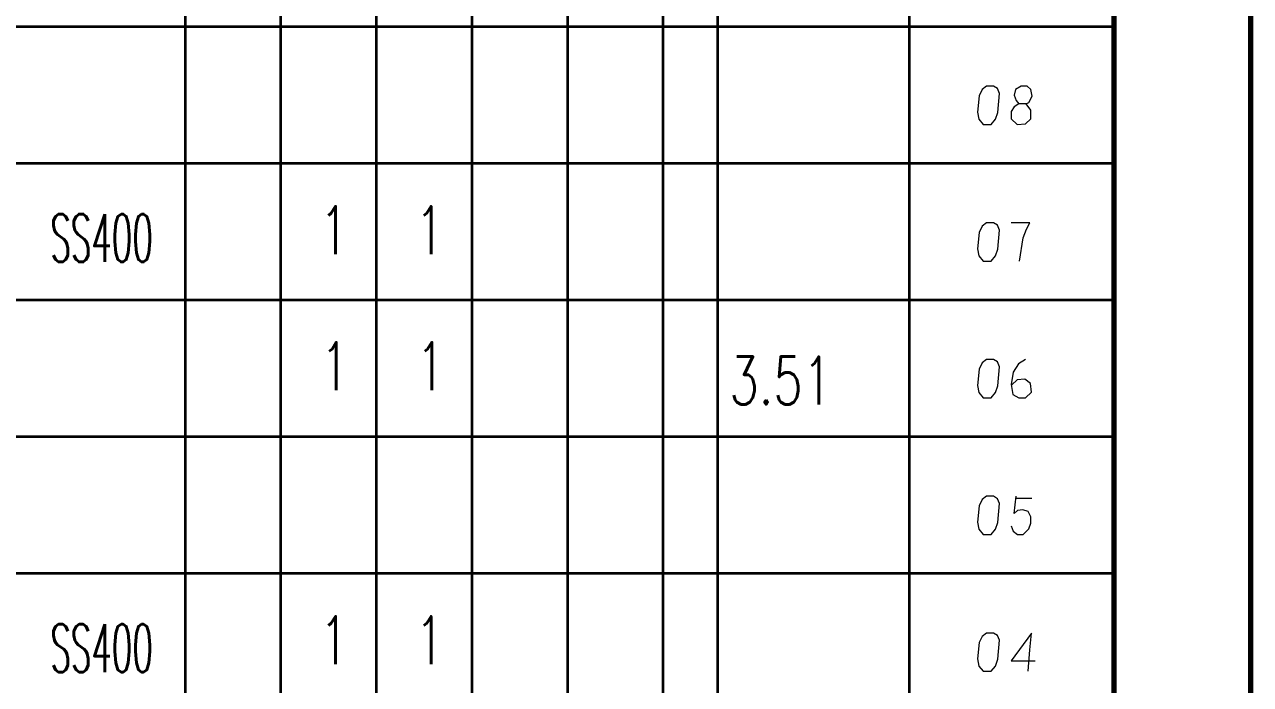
# Model space of a CAD drawing. Header units: millimetres. Extents: x 1333 to 104182, y -62926 to -5704.
# Drawn here: x 49541.2 to 49720.7, y -62503.8 to -62407.2 of the extents above; entities that cross this region are included whole.
import ezdxf
from ezdxf.enums import TextEntityAlignment as Align

# ---------------------------------------------------------------- set-up
doc = ezdxf.new("R2010")
doc.units = ezdxf.units.MM
doc.header["$LTSCALE"] = 0.5
for name, color, linetype in [('08', 1, 'Continuous'), ('11', 3, 'Continuous'), ('SHM_LABEL', 40, 'Continuous')]:
    doc.layers.add(name, color=color, linetype=linetype)
doc.styles.get("Standard").update_dxf_attribs({"font": 'simplex.shx'})

# ---------------------------------------------------------------- blocks, each defined once
blk = doc.blocks.new('D')
at = {"color": 7, "lineweight": 35}
for p, q in [((54356.08, -14049.04), (54076.08, -14049.04)), ((54356.08, -14069.04), (54076.08, -14069.04))]:
    blk.add_line(p, q, dxfattribs=at)
at = {"color": 7, "lineweight": 35, "ltscale": 0.25}
for p, q in [((54220.08, -14049.04), (54220.08, -14069.04)), ((54234.08, -14069.04), (54234.08, -14049.04)), ((54248.08, -14069.04), (54248.08, -14049.04)), ((54262.08, -14069.04), (54262.08, -14049.04)), ((54276.08, -14049.04), (54276.08, -14069.04)), ((54290.08, -14069.04), (54290.08, -14049.04)), ((54298.08, -14069.04), (54298.08, -14049.04)), ((54326.08, -14049.04), (54326.08, -14069.04))]:
    blk.add_line(p, q, dxfattribs=at)
blk = doc.blocks.new('arwear')
at = {"layer": '08', "color": 3, "xscale": 0.5, "yscale": 0.5, "zscale": 0.5}
for p in [(26347.04, -5512.506), (26347.04, -5522.506), (26347.04, -5532.506), (26347.04, -5542.506), (26347.04, -5552.506), (26347.04, -5562.506)]:
    blk.add_blockref('D', p, dxfattribs=at)

msp = doc.modelspace()

# ---------------------------------------------------------------- linework, layer by layer
at = {"color": 7, "lineweight": 70}
for p, q in [((49720.743, -61727.561), (49720.743, -62915.561)), ((49700.743, -61747.561), (49700.743, -62895.561))]:
    msp.add_line(p, q, dxfattribs=at)
at = {"color": 7, "lineweight": 35, "ltscale": 0.25}
for p, q in [((49700.743, -62427.561), (49700.743, -62407.561)), ((49700.743, -62447.561), (49700.743, -62427.561)), ((49700.743, -62467.561), (49700.743, -62447.561)), ((49700.743, -62487.561), (49700.743, -62467.561)), ((49700.743, -62507.561), (49700.743, -62487.561))]:
    msp.add_line(p, q, dxfattribs=at)
at = {"color": 3}
msp.add_lwpolyline([(48038.743, -61727.561), (49720.743, -61727.561), (49720.743, -62915.561), (48038.743, -62915.561)], close=True, dxfattribs=at)
at = {"color": 7, "lineweight": 13}
for points in [[(49682.773, -62421.861), (49683.403, -62421.091), (49683.753, -62420.111), (49683.963, -62417.311), (49683.683, -62416.611), (49683.123, -62416.261), (49682.073, -62416.261), (49681.443, -62416.751), (49681.023, -62417.661), (49680.743, -62420.041), (49680.953, -62421.091), (49681.583, -62421.861)], [(49686.553, -62421.861), (49687.813, -62421.791), (49688.583, -62421.021), (49688.583, -62419.761), (49687.883, -62418.851), (49686.833, -62418.851), (49686.133, -62419.271), (49685.713, -62419.971), (49685.713, -62421.021)], [(49682.773, -62441.861), (49683.403, -62441.091), (49683.753, -62440.111), (49683.963, -62437.311), (49683.683, -62436.611), (49683.123, -62436.261), (49682.073, -62436.261), (49681.443, -62436.751), (49681.023, -62437.661), (49680.743, -62440.041), (49680.953, -62441.091), (49681.583, -62441.861)], [(49682.773, -62461.861), (49683.403, -62461.091), (49683.753, -62460.111), (49683.963, -62457.311), (49683.683, -62456.611), (49683.123, -62456.261), (49682.073, -62456.261), (49681.443, -62456.751), (49681.023, -62457.661), (49680.743, -62460.041), (49680.953, -62461.091), (49681.583, -62461.861)], [(49682.773, -62481.861), (49683.403, -62481.091), (49683.753, -62480.111), (49683.963, -62477.311), (49683.683, -62476.611), (49683.123, -62476.261), (49682.073, -62476.261), (49681.443, -62476.751), (49681.023, -62477.661), (49680.743, -62480.041), (49680.953, -62481.091), (49681.583, -62481.861)], [(49682.773, -62501.861), (49683.403, -62501.091), (49683.753, -62500.111), (49683.963, -62497.311), (49683.683, -62496.611), (49683.123, -62496.261), (49682.073, -62496.261), (49681.443, -62496.751), (49681.023, -62497.661), (49680.743, -62500.041), (49680.953, -62501.091), (49681.583, -62501.861)]]:
    msp.add_lwpolyline(points, close=True, dxfattribs=at)
for points in [[(49687.883, -62418.851), (49688.303, -62418.641), (49688.793, -62417.731), (49688.583, -62416.751), (49688.023, -62416.261), (49687.183, -62416.261), (49686.343, -62416.751), (49686.133, -62417.591), (49686.413, -62418.361), (49686.833, -62418.851)], [(49686.903, -62441.861), (49687.463, -62438.431), (49687.953, -62437.171), (49688.443, -62436.261), (49685.713, -62436.261)], [(49687.813, -62456.261), (49686.763, -62456.891), (49685.993, -62458.081), (49685.713, -62459.901), (49685.923, -62461.371), (49686.833, -62461.861), (49687.813, -62461.861), (49688.653, -62461.021), (49688.513, -62459.761), (49687.673, -62459.131), (49686.553, -62459.201), (49685.783, -62459.971)], [(49685.713, -62480.601), (49685.993, -62481.371), (49686.623, -62481.861), (49687.463, -62481.861), (49688.303, -62481.021), (49688.583, -62480.181), (49688.583, -62479.271), (49688.163, -62478.501), (49687.393, -62478.221), (49686.623, -62478.361), (49686.133, -62478.781), (49686.413, -62476.261)], [(49686.413, -62476.541), (49688.723, -62476.541)], [(49688.163, -62501.861), (49688.443, -62498.711), (49688.653, -62496.261), (49685.713, -62500.321), (49689.213, -62500.321)]]:
    msp.add_lwpolyline(points, dxfattribs=at)
at = {"layer": '11'}
msp.add_lwpolyline([(48038.743, -61727.561), (49720.743, -61727.561), (49720.743, -62915.561), (48038.743, -62915.561)], close=True, dxfattribs=at)

# ---------------------------------------------------------------- block references
at = {"layer": '08', "color": 3, "xscale": 2, "yscale": 2, "zscale": 2}
msp.add_blockref('arwear', (-57349.417, -37313.505), dxfattribs=at)

# ---------------------------------------------------------------- texts
at = {"layer": 'SHM_LABEL', "width": 0.7}
for p in [(49586.543, -62437.323), (49600.543, -62437.323), (49586.653, -62457.213), (49600.653, -62457.213), (49586.543, -62497.323), (49600.543, -62497.323)]:
    msp.add_text('1', height=7, dxfattribs=at).set_placement(p, align=Align.MIDDLE_CENTER)
at = {"layer": 'SHM_LABEL'}
for s, width, p, p2 in [('SS400', 0.478723, (49544.989, -62441.971), (49559.989, -62441.971)), ('3.51', 0.818182, (49644.44, -62462.818), (49659.44, -62462.818)), ('SS400', 0.478723, (49544.989, -62501.971), (49559.989, -62501.971))]:
    msp.add_text(s, height=7, dxfattribs=dict(at, width=width)).set_placement(p, p2, align=Align.FIT)

doc.saveas('drawing.dxf')
